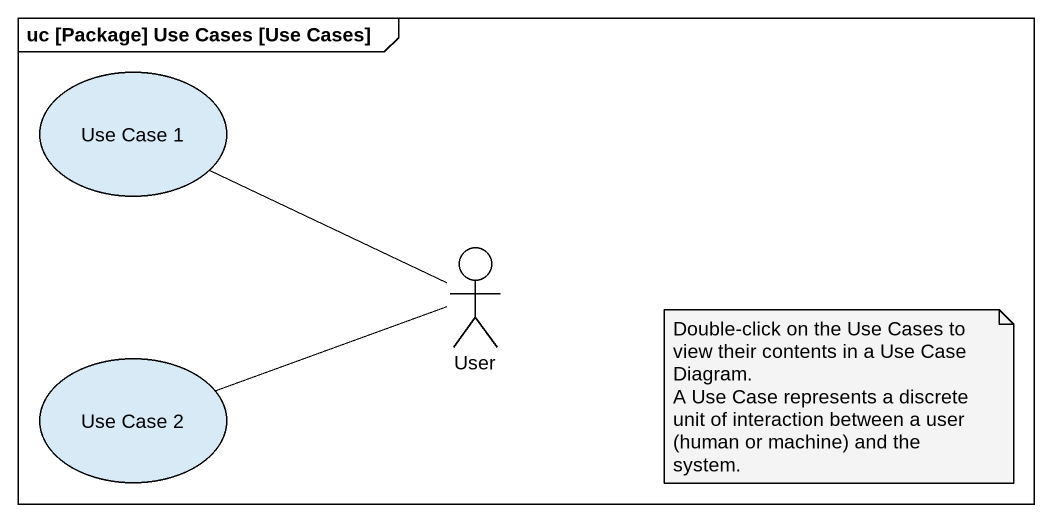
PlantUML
@startuml
mainframe uc [Package] Use Cases [Use Cases]
usecase "Use Case 1" as Use_Case_1
actor User
usecase "Use Case 2" as Use_Case_2
User -left- Use_Case_1
User -left- Use_Case_2
note as N1
  Double-click on the Use Cases to view their contents in a Use Case Diagram.
  A Use Case represents a discrete unit of interaction between a user (human or machine) and the system.
end note
@enduml
